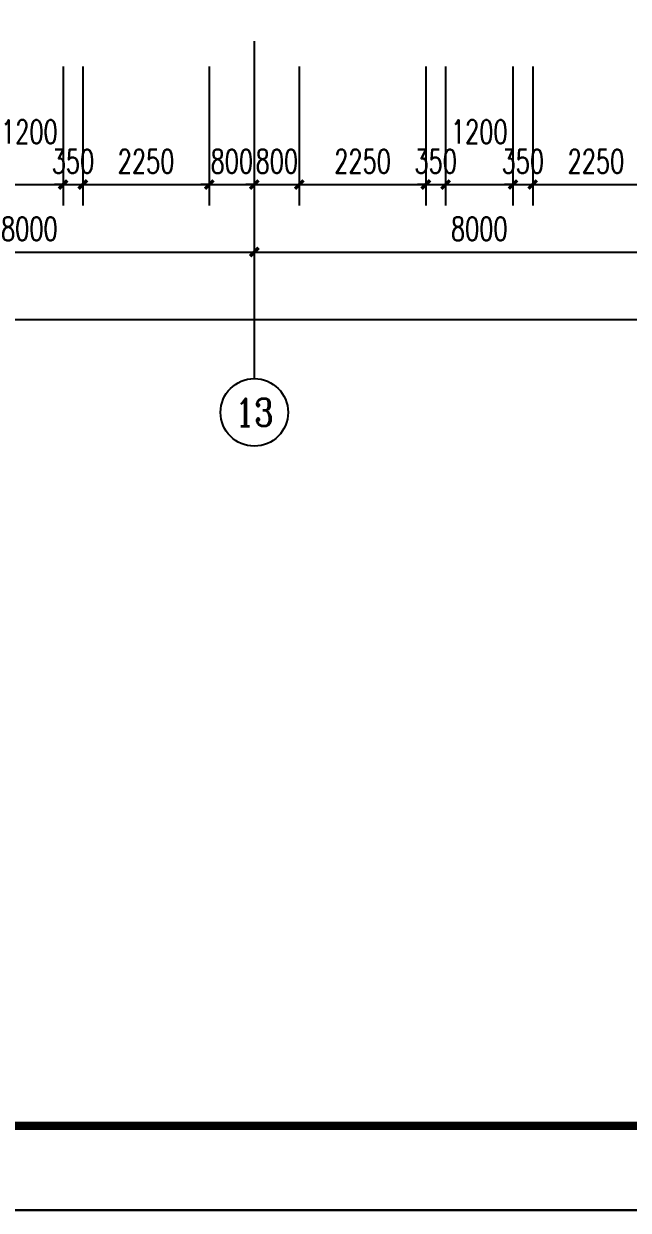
# Model space of a CAD drawing. Extents: x 0 to 2972856, y -1269770 to 0.
# Drawn here: x 2754556 to 2765306, y -1114739 to -1093647 of the extents above; entities that cross this region are included whole.
import ezdxf
from ezdxf.enums import TextEntityAlignment as Align

# ---------------------------------------------------------------- set-up
doc = ezdxf.new("R2010")
doc.units = 0
doc.header["$LTSCALE"] = 1000
doc.header["$PDSIZE"] = 50
doc.linetypes.add('接地线', pattern=[1.35002, 0.5, -1e-05, 1e-05, 0.5, -0.125, 0.1, -0.125])
for name, color, linetype in [('1-建筑底图', 8, 'Continuous'), ('AXIS_TEXT', 7, 'Continuous'), ('BTTK', 7, 'Continuous'), ('PUB_TITLE', 7, 'Continuous'), ('电-线路-接地网', 6, '接地线')]:
    doc.layers.add(name, color=color, linetype=linetype)
doc.layers.add('yichutu', color=7, linetype='Continuous', true_color=0xffffff, plot=False)
doc.styles.add('_TCH_AXIS', font='COMPLEX', dxfattribs={"bigfont": 'GBCBIG'})
doc.styles.add('A_DIM_T3', font='SIMPLEX', dxfattribs={"width": 0.7, "bigfont": 'HZ'})
doc.styles.add('COMPLEX', font='COMPLEX')
doc.styles.add('HZ(TK)', font='geniso.shx', dxfattribs={"width": 0.9, "bigfont": 'hztxt.shx'})
doc.dimstyles.new('_TCH_ARCH&&150', dxfattribs={"dimtxt": 420, "dimasz": 150, "dimexe": 375, "dimexo": 450, "dimgap": 202.5, "dimtad": 1, "dimdec": 0, "dimzin": 0, "dimdsep": 46, "dimtxsty": 'A_DIM_T3', "dimblk": 'ARCHTICK', "dimcen": 0.09, "dimclrt": 7, "dimazin": 2, "dimtfac": 1, "dimtdec": 0, "dimtix": 1, "dimtmove": 2, "dimatfit": 3, "dimfxl": 150, "dimtolj": 1, "dimtzin": 0, "dimarcsym": 0})

# ---------------------------------------------------------------- blocks, each defined once
blk = doc.blocks.new('vhtemplate_2020年新竖式图框_A0')
at = {"layer": 'PUB_TITLE', "color": 7}
blk.add_lwpolyline([(0, 0), (1189, 0), (1189, 841), (0, 841)], close=True, dxfattribs=at)
at = {"layer": 'PUB_TITLE', "const_width": 1}
blk.add_lwpolyline([(25, 10), (1179, 10), (1179, 831), (25, 831)], close=True, dxfattribs=at)
at = {"layer": 'BTTK', "color": 4, "style": 'HZ(TK)', "width": 0.9}
for tag, p in [('合作单位', (1144, 743.5)), ('建设单位', (1144, 209.5)), ('工程名称', (1144, 176.5)), ('子项名称', (1154, 160)), ('图纸名称', (1144, 141))]:
    blk.add_attdef(tag, text='', height=3.5, dxfattribs=at).set_placement(p, align=Align.MIDDLE_CENTER)
for tag, p in [('注册证书号', (1156.5, 309.01)), ('注册印章号', (1156.5, 301.01)), ('设计号', (1154, 193)), ('图别', (1137.75, 34)), ('图号', (1170.25, 34)), ('版本号', (1137.75, 26)), ('日期', (1170.25, 26))]:
    blk.add_attdef(tag, text='', height=3.5, dxfattribs=at).set_placement(p, align=Align.MIDDLE)
blk = doc.blocks.new('yct-1189-841-178350-126150-150-0.0')
at = {"layer": 'yichutu', "color": 7, "linetype": 'ByBlock', "true_color": 0xffffff}
blk.add_lwpolyline([(0, 0), (0, 126150), (178350, 126150), (178350, 0)], close=True, dxfattribs=at)
blk = doc.blocks.new('_ArchTick')
at = {"color": 0, "linetype": 'ByBlock', "const_width": 0.4}
blk.add_lwpolyline([(-0.5, -0.5), (0.5, 0.5)], dxfattribs=at)
blk = doc.blocks.new('*D240')
at = {"layer": '1-建筑底图', "color": 0, "lineweight": -2, "transparency": 16777216}
for p, q in [((-600, -4450), (-600, -9325)), ((106600, -4450), (106600, -9325)), ((-600, -8950), (106600, -8950))]:
    blk.add_line(p, q, dxfattribs=at)
at = {"layer": 'Defpoints', "color": 0, "transparency": 16777216}
for p in [(-600, -4000), (106600, -4000), (106600, -8950)]:
    blk.add_point(p, dxfattribs=at)
at = {"layer": '1-建筑底图', "color": 0, "lineweight": -2, "transparency": 16777216, "xscale": 150, "yscale": 150, "zscale": 150, "rotation": 180}
blk.add_blockref('_ArchTick', (-600, -8950), dxfattribs=at)
at = {"layer": '1-建筑底图', "color": 0, "lineweight": -2, "transparency": 16777216, "xscale": 150, "yscale": 150, "zscale": 150}
blk.add_blockref('_ArchTick', (106600, -8950), dxfattribs=at)
at = {"layer": '1-建筑底图', "color": 7, "transparency": 16777216, "insert": (53000, -8537.5), "char_height": 420, "attachment_point": 5, "style": 'A_DIM_T3'}
blk.add_mtext('\\A1;107200', dxfattribs=at)
blk = doc.blocks.new('*D253')
at = {"layer": '1-建筑底图', "color": 0, "lineweight": -2, "transparency": 16777216}
for p, q in [((75200, -4450), (75200, -8125)), ((83200, -4450), (83200, -8125)), ((75200, -7750), (83200, -7750))]:
    blk.add_line(p, q, dxfattribs=at)
at = {"layer": 'Defpoints', "color": 0, "transparency": 16777216}
for p in [(75200, -4000), (83200, -4000), (83200, -7750)]:
    blk.add_point(p, dxfattribs=at)
at = {"layer": '1-建筑底图', "color": 0, "lineweight": -2, "transparency": 16777216, "xscale": 150, "yscale": 150, "zscale": 150, "rotation": 180}
blk.add_blockref('_ArchTick', (75200, -7750), dxfattribs=at)
at = {"layer": '1-建筑底图', "color": 0, "lineweight": -2, "transparency": 16777216, "xscale": 150, "yscale": 150, "zscale": 150}
blk.add_blockref('_ArchTick', (83200, -7750), dxfattribs=at)
at = {"layer": '1-建筑底图', "color": 7, "transparency": 16777216, "insert": (79200, -7337.5), "char_height": 420, "attachment_point": 5, "style": 'A_DIM_T3'}
blk.add_mtext('\\A1;8000', dxfattribs=at)
blk = doc.blocks.new('*D254')
at = {"layer": '1-建筑底图', "color": 0, "lineweight": -2, "transparency": 16777216}
for p, q in [((83200, -4450), (83200, -8125)), ((91200, -4450), (91200, -8125)), ((83200, -7750), (91200, -7750))]:
    blk.add_line(p, q, dxfattribs=at)
at = {"layer": 'Defpoints', "color": 0, "transparency": 16777216}
for p in [(83200, -4000), (91200, -4000), (91200, -7750)]:
    blk.add_point(p, dxfattribs=at)
at = {"layer": '1-建筑底图', "color": 0, "lineweight": -2, "transparency": 16777216, "xscale": 150, "yscale": 150, "zscale": 150, "rotation": 180}
blk.add_blockref('_ArchTick', (83200, -7750), dxfattribs=at)
at = {"layer": '1-建筑底图', "color": 0, "lineweight": -2, "transparency": 16777216, "xscale": 150, "yscale": 150, "zscale": 150}
blk.add_blockref('_ArchTick', (91200, -7750), dxfattribs=at)
at = {"layer": '1-建筑底图', "color": 7, "transparency": 16777216, "insert": (87200, -7337.5), "char_height": 420, "attachment_point": 5, "style": 'A_DIM_T3'}
blk.add_mtext('\\A1;8000', dxfattribs=at)
blk = doc.blocks.new('*D370')
at = {"layer": '1-建筑底图', "color": 0, "lineweight": -2, "transparency": 16777216}
for p, q in [((88150, -4450), (88150, -6925)), ((90400, -4450), (90400, -6925)), ((88150, -6550), (90400, -6550))]:
    blk.add_line(p, q, dxfattribs=at)
at = {"layer": 'Defpoints', "color": 0, "transparency": 16777216}
for p in [(88150, -4000), (90400, -4000), (90400, -6550)]:
    blk.add_point(p, dxfattribs=at)
at = {"layer": '1-建筑底图', "color": 0, "lineweight": -2, "transparency": 16777216, "xscale": 150, "yscale": 150, "zscale": 150, "rotation": 180}
blk.add_blockref('_ArchTick', (88150, -6550), dxfattribs=at)
at = {"layer": '1-建筑底图', "color": 0, "lineweight": -2, "transparency": 16777216, "xscale": 150, "yscale": 150, "zscale": 150}
blk.add_blockref('_ArchTick', (90400, -6550), dxfattribs=at)
at = {"layer": '1-建筑底图', "color": 7, "transparency": 16777216, "insert": (89275, -6137.5), "char_height": 420, "attachment_point": 5, "style": 'A_DIM_T3'}
blk.add_mtext('\\A1;2250', dxfattribs=at)
blk = doc.blocks.new('*D371')
at = {"layer": '1-建筑底图', "color": 0, "lineweight": -2, "transparency": 16777216}
for p, q in [((87800, -4450), (87800, -6925)), ((88150, -4450), (88150, -6925)), ((87800, -6550), (87650, -6550)), ((87800, -6550), (88150, -6550)), ((88150, -6550), (88300, -6550))]:
    blk.add_line(p, q, dxfattribs=at)
at = {"layer": 'Defpoints', "color": 0, "transparency": 16777216}
for p in [(87800, -4000), (88150, -4000), (88150, -6550)]:
    blk.add_point(p, dxfattribs=at)
at = {"layer": '1-建筑底图', "color": 0, "lineweight": -2, "transparency": 16777216, "xscale": 150, "yscale": 150, "zscale": 150}
blk.add_blockref('_ArchTick', (87800, -6550), dxfattribs=at)
at = {"layer": '1-建筑底图', "color": 0, "lineweight": -2, "transparency": 16777216, "xscale": 150, "yscale": 150, "zscale": 150, "rotation": 180}
blk.add_blockref('_ArchTick', (88150, -6550), dxfattribs=at)
at = {"layer": '1-建筑底图', "color": 7, "transparency": 16777216, "insert": (87975, -6137.5), "char_height": 420, "attachment_point": 5, "style": 'A_DIM_T3'}
blk.add_mtext('\\A1;350', dxfattribs=at)
blk = doc.blocks.new('*D372')
at = {"layer": '1-建筑底图', "color": 0, "lineweight": -2, "transparency": 16777216}
for p, q in [((86600, -4450), (86600, -6925)), ((87800, -4450), (87800, -6925)), ((86600, -6550), (87800, -6550))]:
    blk.add_line(p, q, dxfattribs=at)
at = {"layer": 'Defpoints', "color": 0, "transparency": 16777216}
for p in [(86600, -4000), (87800, -4000), (87800, -6550)]:
    blk.add_point(p, dxfattribs=at)
at = {"layer": '1-建筑底图', "color": 0, "lineweight": -2, "transparency": 16777216, "xscale": 150, "yscale": 150, "zscale": 150, "rotation": 180}
blk.add_blockref('_ArchTick', (86600, -6550), dxfattribs=at)
at = {"layer": '1-建筑底图', "color": 0, "lineweight": -2, "transparency": 16777216, "xscale": 150, "yscale": 150, "zscale": 150}
blk.add_blockref('_ArchTick', (87800, -6550), dxfattribs=at)
at = {"layer": '1-建筑底图', "color": 7, "transparency": 16777216, "insert": (87200, -5612.5), "char_height": 420, "attachment_point": 5, "style": 'A_DIM_T3'}
blk.add_mtext('\\A1;1200', dxfattribs=at)
blk = doc.blocks.new('*D373')
at = {"layer": '1-建筑底图', "color": 0, "lineweight": -2, "transparency": 16777216}
for p, q in [((86250, -4450), (86250, -6925)), ((86600, -4450), (86600, -6925)), ((86250, -6550), (86100, -6550)), ((86250, -6550), (86600, -6550)), ((86600, -6550), (86750, -6550))]:
    blk.add_line(p, q, dxfattribs=at)
at = {"layer": 'Defpoints', "color": 0, "transparency": 16777216}
for p in [(86250, -4000), (86600, -4000), (86600, -6550)]:
    blk.add_point(p, dxfattribs=at)
at = {"layer": '1-建筑底图', "color": 0, "lineweight": -2, "transparency": 16777216, "xscale": 150, "yscale": 150, "zscale": 150}
blk.add_blockref('_ArchTick', (86250, -6550), dxfattribs=at)
at = {"layer": '1-建筑底图', "color": 0, "lineweight": -2, "transparency": 16777216, "xscale": 150, "yscale": 150, "zscale": 150, "rotation": 180}
blk.add_blockref('_ArchTick', (86600, -6550), dxfattribs=at)
at = {"layer": '1-建筑底图', "color": 7, "transparency": 16777216, "insert": (86425, -6137.5), "char_height": 420, "attachment_point": 5, "style": 'A_DIM_T3'}
blk.add_mtext('\\A1;350', dxfattribs=at)
blk = doc.blocks.new('*D374')
at = {"layer": '1-建筑底图', "color": 0, "lineweight": -2, "transparency": 16777216}
for p, q in [((84000, -4450), (84000, -6925)), ((86250, -4450), (86250, -6925)), ((84000, -6550), (86250, -6550))]:
    blk.add_line(p, q, dxfattribs=at)
at = {"layer": 'Defpoints', "color": 0, "transparency": 16777216}
for p in [(84000, -4000), (86250, -4000), (86250, -6550)]:
    blk.add_point(p, dxfattribs=at)
at = {"layer": '1-建筑底图', "color": 0, "lineweight": -2, "transparency": 16777216, "xscale": 150, "yscale": 150, "zscale": 150, "rotation": 180}
blk.add_blockref('_ArchTick', (84000, -6550), dxfattribs=at)
at = {"layer": '1-建筑底图', "color": 0, "lineweight": -2, "transparency": 16777216, "xscale": 150, "yscale": 150, "zscale": 150}
blk.add_blockref('_ArchTick', (86250, -6550), dxfattribs=at)
at = {"layer": '1-建筑底图', "color": 7, "transparency": 16777216, "insert": (85125, -6137.5), "char_height": 420, "attachment_point": 5, "style": 'A_DIM_T3'}
blk.add_mtext('\\A1;2250', dxfattribs=at)
blk = doc.blocks.new('*D375')
at = {"layer": '1-建筑底图', "color": 0, "lineweight": -2, "transparency": 16777216}
for p, q in [((83200, -4450), (83200, -6925)), ((84000, -4450), (84000, -6925)), ((83200, -6550), (83050, -6550)), ((83200, -6550), (84000, -6550)), ((84000, -6550), (84150, -6550))]:
    blk.add_line(p, q, dxfattribs=at)
at = {"layer": 'Defpoints', "color": 0, "transparency": 16777216}
for p in [(83200, -4000), (84000, -4000), (84000, -6550)]:
    blk.add_point(p, dxfattribs=at)
at = {"layer": '1-建筑底图', "color": 0, "lineweight": -2, "transparency": 16777216, "xscale": 150, "yscale": 150, "zscale": 150}
blk.add_blockref('_ArchTick', (83200, -6550), dxfattribs=at)
at = {"layer": '1-建筑底图', "color": 0, "lineweight": -2, "transparency": 16777216, "xscale": 150, "yscale": 150, "zscale": 150, "rotation": 180}
blk.add_blockref('_ArchTick', (84000, -6550), dxfattribs=at)
at = {"layer": '1-建筑底图', "color": 7, "transparency": 16777216, "insert": (83600, -6137.5), "char_height": 420, "attachment_point": 5, "style": 'A_DIM_T3'}
blk.add_mtext('\\A1;800', dxfattribs=at)
blk = doc.blocks.new('*D376')
at = {"layer": '1-建筑底图', "color": 0, "lineweight": -2, "transparency": 16777216}
for p, q in [((82400, -4450), (82400, -6925)), ((83200, -4450), (83200, -6925)), ((82400, -6550), (82250, -6550)), ((82400, -6550), (83200, -6550)), ((83200, -6550), (83350, -6550))]:
    blk.add_line(p, q, dxfattribs=at)
at = {"layer": 'Defpoints', "color": 0, "transparency": 16777216}
for p in [(82400, -4000), (83200, -4000), (83200, -6550)]:
    blk.add_point(p, dxfattribs=at)
at = {"layer": '1-建筑底图', "color": 0, "lineweight": -2, "transparency": 16777216, "xscale": 150, "yscale": 150, "zscale": 150}
blk.add_blockref('_ArchTick', (82400, -6550), dxfattribs=at)
at = {"layer": '1-建筑底图', "color": 0, "lineweight": -2, "transparency": 16777216, "xscale": 150, "yscale": 150, "zscale": 150, "rotation": 180}
blk.add_blockref('_ArchTick', (83200, -6550), dxfattribs=at)
at = {"layer": '1-建筑底图', "color": 7, "transparency": 16777216, "insert": (82800, -6137.5), "char_height": 420, "attachment_point": 5, "style": 'A_DIM_T3'}
blk.add_mtext('\\A1;800', dxfattribs=at)
blk = doc.blocks.new('*D377')
at = {"layer": '1-建筑底图', "color": 0, "lineweight": -2, "transparency": 16777216}
for p, q in [((80150, -4450), (80150, -6925)), ((82400, -4450), (82400, -6925)), ((80150, -6550), (82400, -6550))]:
    blk.add_line(p, q, dxfattribs=at)
at = {"layer": 'Defpoints', "color": 0, "transparency": 16777216}
for p in [(80150, -4000), (82400, -4000), (82400, -6550)]:
    blk.add_point(p, dxfattribs=at)
at = {"layer": '1-建筑底图', "color": 0, "lineweight": -2, "transparency": 16777216, "xscale": 150, "yscale": 150, "zscale": 150, "rotation": 180}
blk.add_blockref('_ArchTick', (80150, -6550), dxfattribs=at)
at = {"layer": '1-建筑底图', "color": 0, "lineweight": -2, "transparency": 16777216, "xscale": 150, "yscale": 150, "zscale": 150}
blk.add_blockref('_ArchTick', (82400, -6550), dxfattribs=at)
at = {"layer": '1-建筑底图', "color": 7, "transparency": 16777216, "insert": (81275, -6137.5), "char_height": 420, "attachment_point": 5, "style": 'A_DIM_T3'}
blk.add_mtext('\\A1;2250', dxfattribs=at)
blk = doc.blocks.new('*D378')
at = {"layer": '1-建筑底图', "color": 0, "lineweight": -2, "transparency": 16777216}
for p, q in [((79800, -4450), (79800, -6925)), ((80150, -4450), (80150, -6925)), ((79800, -6550), (79650, -6550)), ((79800, -6550), (80150, -6550)), ((80150, -6550), (80300, -6550))]:
    blk.add_line(p, q, dxfattribs=at)
at = {"layer": 'Defpoints', "color": 0, "transparency": 16777216}
for p in [(79800, -4000), (80150, -4000), (80150, -6550)]:
    blk.add_point(p, dxfattribs=at)
at = {"layer": '1-建筑底图', "color": 0, "lineweight": -2, "transparency": 16777216, "xscale": 150, "yscale": 150, "zscale": 150}
blk.add_blockref('_ArchTick', (79800, -6550), dxfattribs=at)
at = {"layer": '1-建筑底图', "color": 0, "lineweight": -2, "transparency": 16777216, "xscale": 150, "yscale": 150, "zscale": 150, "rotation": 180}
blk.add_blockref('_ArchTick', (80150, -6550), dxfattribs=at)
at = {"layer": '1-建筑底图', "color": 7, "transparency": 16777216, "insert": (79975, -6137.5), "char_height": 420, "attachment_point": 5, "style": 'A_DIM_T3'}
blk.add_mtext('\\A1;350', dxfattribs=at)
blk = doc.blocks.new('*D379')
at = {"layer": '1-建筑底图', "color": 0, "lineweight": -2, "transparency": 16777216}
for p, q in [((78600, -4450), (78600, -6925)), ((79800, -4450), (79800, -6925)), ((78600, -6550), (79800, -6550))]:
    blk.add_line(p, q, dxfattribs=at)
at = {"layer": 'Defpoints', "color": 0, "transparency": 16777216}
for p in [(78600, -4000), (79800, -4000), (79800, -6550)]:
    blk.add_point(p, dxfattribs=at)
at = {"layer": '1-建筑底图', "color": 0, "lineweight": -2, "transparency": 16777216, "xscale": 150, "yscale": 150, "zscale": 150, "rotation": 180}
blk.add_blockref('_ArchTick', (78600, -6550), dxfattribs=at)
at = {"layer": '1-建筑底图', "color": 0, "lineweight": -2, "transparency": 16777216, "xscale": 150, "yscale": 150, "zscale": 150}
blk.add_blockref('_ArchTick', (79800, -6550), dxfattribs=at)
at = {"layer": '1-建筑底图', "color": 7, "transparency": 16777216, "insert": (79200, -5612.5), "char_height": 420, "attachment_point": 5, "style": 'A_DIM_T3'}
blk.add_mtext('\\A1;1200', dxfattribs=at)
blk = doc.blocks.new('*D855')
at = {"layer": '1-建筑底图', "color": 0, "lineweight": -2, "transparency": 16777216}
for p, q in [((-600, -4450), (-600, -9325)), ((106600, -4450), (106600, -9325)), ((-600, -8950), (106600, -8950))]:
    blk.add_line(p, q, dxfattribs=at)
at = {"layer": 'Defpoints', "color": 0, "transparency": 16777216}
for p in [(-600, -4000), (106600, -4000), (106600, -8950)]:
    blk.add_point(p, dxfattribs=at)
at = {"layer": '1-建筑底图', "color": 0, "lineweight": -2, "transparency": 16777216, "xscale": 150, "yscale": 150, "zscale": 150, "rotation": 180}
blk.add_blockref('_ArchTick', (-600, -8950), dxfattribs=at)
at = {"layer": '1-建筑底图', "color": 0, "lineweight": -2, "transparency": 16777216, "xscale": 150, "yscale": 150, "zscale": 150}
blk.add_blockref('_ArchTick', (106600, -8950), dxfattribs=at)
at = {"layer": '1-建筑底图', "color": 7, "transparency": 16777216, "insert": (53000, -8537.5), "char_height": 420, "attachment_point": 5, "style": 'A_DIM_T3'}
blk.add_mtext('\\A1;107200', dxfattribs=at)
blk = doc.blocks.new('*D868')
at = {"layer": '1-建筑底图', "color": 0, "lineweight": -2, "transparency": 16777216}
for p, q in [((75200, -4450), (75200, -8125)), ((83200, -4450), (83200, -8125)), ((75200, -7750), (83200, -7750))]:
    blk.add_line(p, q, dxfattribs=at)
at = {"layer": 'Defpoints', "color": 0, "transparency": 16777216}
for p in [(75200, -4000), (83200, -4000), (83200, -7750)]:
    blk.add_point(p, dxfattribs=at)
at = {"layer": '1-建筑底图', "color": 0, "lineweight": -2, "transparency": 16777216, "xscale": 150, "yscale": 150, "zscale": 150, "rotation": 180}
blk.add_blockref('_ArchTick', (75200, -7750), dxfattribs=at)
at = {"layer": '1-建筑底图', "color": 0, "lineweight": -2, "transparency": 16777216, "xscale": 150, "yscale": 150, "zscale": 150}
blk.add_blockref('_ArchTick', (83200, -7750), dxfattribs=at)
at = {"layer": '1-建筑底图', "color": 7, "transparency": 16777216, "insert": (79200, -7337.5), "char_height": 420, "attachment_point": 5, "style": 'A_DIM_T3'}
blk.add_mtext('\\A1;8000', dxfattribs=at)
blk = doc.blocks.new('*D869')
at = {"layer": '1-建筑底图', "color": 0, "lineweight": -2, "transparency": 16777216}
for p, q in [((83200, -4450), (83200, -8125)), ((91200, -4450), (91200, -8125)), ((83200, -7750), (91200, -7750))]:
    blk.add_line(p, q, dxfattribs=at)
at = {"layer": 'Defpoints', "color": 0, "transparency": 16777216}
for p in [(83200, -4000), (91200, -4000), (91200, -7750)]:
    blk.add_point(p, dxfattribs=at)
at = {"layer": '1-建筑底图', "color": 0, "lineweight": -2, "transparency": 16777216, "xscale": 150, "yscale": 150, "zscale": 150, "rotation": 180}
blk.add_blockref('_ArchTick', (83200, -7750), dxfattribs=at)
at = {"layer": '1-建筑底图', "color": 0, "lineweight": -2, "transparency": 16777216, "xscale": 150, "yscale": 150, "zscale": 150}
blk.add_blockref('_ArchTick', (91200, -7750), dxfattribs=at)
at = {"layer": '1-建筑底图', "color": 7, "transparency": 16777216, "insert": (87200, -7337.5), "char_height": 420, "attachment_point": 5, "style": 'A_DIM_T3'}
blk.add_mtext('\\A1;8000', dxfattribs=at)
blk = doc.blocks.new('*D985')
at = {"layer": '1-建筑底图', "color": 0, "lineweight": -2, "transparency": 16777216}
for p, q in [((88150, -4450), (88150, -6925)), ((90400, -4450), (90400, -6925)), ((88150, -6550), (90400, -6550))]:
    blk.add_line(p, q, dxfattribs=at)
at = {"layer": 'Defpoints', "color": 0, "transparency": 16777216}
for p in [(88150, -4000), (90400, -4000), (90400, -6550)]:
    blk.add_point(p, dxfattribs=at)
at = {"layer": '1-建筑底图', "color": 0, "lineweight": -2, "transparency": 16777216, "xscale": 150, "yscale": 150, "zscale": 150, "rotation": 180}
blk.add_blockref('_ArchTick', (88150, -6550), dxfattribs=at)
at = {"layer": '1-建筑底图', "color": 0, "lineweight": -2, "transparency": 16777216, "xscale": 150, "yscale": 150, "zscale": 150}
blk.add_blockref('_ArchTick', (90400, -6550), dxfattribs=at)
at = {"layer": '1-建筑底图', "color": 7, "transparency": 16777216, "insert": (89275, -6137.5), "char_height": 420, "attachment_point": 5, "style": 'A_DIM_T3'}
blk.add_mtext('\\A1;2250', dxfattribs=at)
blk = doc.blocks.new('*D986')
at = {"layer": '1-建筑底图', "color": 0, "lineweight": -2, "transparency": 16777216}
for p, q in [((87800, -4450), (87800, -6925)), ((88150, -4450), (88150, -6925)), ((87800, -6550), (87650, -6550)), ((87800, -6550), (88150, -6550)), ((88150, -6550), (88300, -6550))]:
    blk.add_line(p, q, dxfattribs=at)
at = {"layer": 'Defpoints', "color": 0, "transparency": 16777216}
for p in [(87800, -4000), (88150, -4000), (88150, -6550)]:
    blk.add_point(p, dxfattribs=at)
at = {"layer": '1-建筑底图', "color": 0, "lineweight": -2, "transparency": 16777216, "xscale": 150, "yscale": 150, "zscale": 150}
blk.add_blockref('_ArchTick', (87800, -6550), dxfattribs=at)
at = {"layer": '1-建筑底图', "color": 0, "lineweight": -2, "transparency": 16777216, "xscale": 150, "yscale": 150, "zscale": 150, "rotation": 180}
blk.add_blockref('_ArchTick', (88150, -6550), dxfattribs=at)
at = {"layer": '1-建筑底图', "color": 7, "transparency": 16777216, "insert": (87975, -6137.5), "char_height": 420, "attachment_point": 5, "style": 'A_DIM_T3'}
blk.add_mtext('\\A1;350', dxfattribs=at)
blk = doc.blocks.new('*D987')
at = {"layer": '1-建筑底图', "color": 0, "lineweight": -2, "transparency": 16777216}
for p, q in [((86600, -4450), (86600, -6925)), ((87800, -4450), (87800, -6925)), ((86600, -6550), (87800, -6550))]:
    blk.add_line(p, q, dxfattribs=at)
at = {"layer": 'Defpoints', "color": 0, "transparency": 16777216}
for p in [(86600, -4000), (87800, -4000), (87800, -6550)]:
    blk.add_point(p, dxfattribs=at)
at = {"layer": '1-建筑底图', "color": 0, "lineweight": -2, "transparency": 16777216, "xscale": 150, "yscale": 150, "zscale": 150, "rotation": 180}
blk.add_blockref('_ArchTick', (86600, -6550), dxfattribs=at)
at = {"layer": '1-建筑底图', "color": 0, "lineweight": -2, "transparency": 16777216, "xscale": 150, "yscale": 150, "zscale": 150}
blk.add_blockref('_ArchTick', (87800, -6550), dxfattribs=at)
at = {"layer": '1-建筑底图', "color": 7, "transparency": 16777216, "insert": (87200, -5612.5), "char_height": 420, "attachment_point": 5, "style": 'A_DIM_T3'}
blk.add_mtext('\\A1;1200', dxfattribs=at)
blk = doc.blocks.new('*D988')
at = {"layer": '1-建筑底图', "color": 0, "lineweight": -2, "transparency": 16777216}
for p, q in [((86250, -4450), (86250, -6925)), ((86600, -4450), (86600, -6925)), ((86250, -6550), (86100, -6550)), ((86250, -6550), (86600, -6550)), ((86600, -6550), (86750, -6550))]:
    blk.add_line(p, q, dxfattribs=at)
at = {"layer": 'Defpoints', "color": 0, "transparency": 16777216}
for p in [(86250, -4000), (86600, -4000), (86600, -6550)]:
    blk.add_point(p, dxfattribs=at)
at = {"layer": '1-建筑底图', "color": 0, "lineweight": -2, "transparency": 16777216, "xscale": 150, "yscale": 150, "zscale": 150}
blk.add_blockref('_ArchTick', (86250, -6550), dxfattribs=at)
at = {"layer": '1-建筑底图', "color": 0, "lineweight": -2, "transparency": 16777216, "xscale": 150, "yscale": 150, "zscale": 150, "rotation": 180}
blk.add_blockref('_ArchTick', (86600, -6550), dxfattribs=at)
at = {"layer": '1-建筑底图', "color": 7, "transparency": 16777216, "insert": (86425, -6137.5), "char_height": 420, "attachment_point": 5, "style": 'A_DIM_T3'}
blk.add_mtext('\\A1;350', dxfattribs=at)
blk = doc.blocks.new('*D989')
at = {"layer": '1-建筑底图', "color": 0, "lineweight": -2, "transparency": 16777216}
for p, q in [((84000, -4450), (84000, -6925)), ((86250, -4450), (86250, -6925)), ((84000, -6550), (86250, -6550))]:
    blk.add_line(p, q, dxfattribs=at)
at = {"layer": 'Defpoints', "color": 0, "transparency": 16777216}
for p in [(84000, -4000), (86250, -4000), (86250, -6550)]:
    blk.add_point(p, dxfattribs=at)
at = {"layer": '1-建筑底图', "color": 0, "lineweight": -2, "transparency": 16777216, "xscale": 150, "yscale": 150, "zscale": 150, "rotation": 180}
blk.add_blockref('_ArchTick', (84000, -6550), dxfattribs=at)
at = {"layer": '1-建筑底图', "color": 0, "lineweight": -2, "transparency": 16777216, "xscale": 150, "yscale": 150, "zscale": 150}
blk.add_blockref('_ArchTick', (86250, -6550), dxfattribs=at)
at = {"layer": '1-建筑底图', "color": 7, "transparency": 16777216, "insert": (85125, -6137.5), "char_height": 420, "attachment_point": 5, "style": 'A_DIM_T3'}
blk.add_mtext('\\A1;2250', dxfattribs=at)
blk = doc.blocks.new('*D990')
at = {"layer": '1-建筑底图', "color": 0, "lineweight": -2, "transparency": 16777216}
for p, q in [((83200, -4450), (83200, -6925)), ((84000, -4450), (84000, -6925)), ((83200, -6550), (83050, -6550)), ((83200, -6550), (84000, -6550)), ((84000, -6550), (84150, -6550))]:
    blk.add_line(p, q, dxfattribs=at)
at = {"layer": 'Defpoints', "color": 0, "transparency": 16777216}
for p in [(83200, -4000), (84000, -4000), (84000, -6550)]:
    blk.add_point(p, dxfattribs=at)
at = {"layer": '1-建筑底图', "color": 0, "lineweight": -2, "transparency": 16777216, "xscale": 150, "yscale": 150, "zscale": 150}
blk.add_blockref('_ArchTick', (83200, -6550), dxfattribs=at)
at = {"layer": '1-建筑底图', "color": 0, "lineweight": -2, "transparency": 16777216, "xscale": 150, "yscale": 150, "zscale": 150, "rotation": 180}
blk.add_blockref('_ArchTick', (84000, -6550), dxfattribs=at)
at = {"layer": '1-建筑底图', "color": 7, "transparency": 16777216, "insert": (83600, -6137.5), "char_height": 420, "attachment_point": 5, "style": 'A_DIM_T3'}
blk.add_mtext('\\A1;800', dxfattribs=at)
blk = doc.blocks.new('*D991')
at = {"layer": '1-建筑底图', "color": 0, "lineweight": -2, "transparency": 16777216}
for p, q in [((82400, -4450), (82400, -6925)), ((83200, -4450), (83200, -6925)), ((82400, -6550), (82250, -6550)), ((82400, -6550), (83200, -6550)), ((83200, -6550), (83350, -6550))]:
    blk.add_line(p, q, dxfattribs=at)
at = {"layer": 'Defpoints', "color": 0, "transparency": 16777216}
for p in [(82400, -4000), (83200, -4000), (83200, -6550)]:
    blk.add_point(p, dxfattribs=at)
at = {"layer": '1-建筑底图', "color": 0, "lineweight": -2, "transparency": 16777216, "xscale": 150, "yscale": 150, "zscale": 150}
blk.add_blockref('_ArchTick', (82400, -6550), dxfattribs=at)
at = {"layer": '1-建筑底图', "color": 0, "lineweight": -2, "transparency": 16777216, "xscale": 150, "yscale": 150, "zscale": 150, "rotation": 180}
blk.add_blockref('_ArchTick', (83200, -6550), dxfattribs=at)
at = {"layer": '1-建筑底图', "color": 7, "transparency": 16777216, "insert": (82800, -6137.5), "char_height": 420, "attachment_point": 5, "style": 'A_DIM_T3'}
blk.add_mtext('\\A1;800', dxfattribs=at)
blk = doc.blocks.new('*D992')
at = {"layer": '1-建筑底图', "color": 0, "lineweight": -2, "transparency": 16777216}
for p, q in [((80150, -4450), (80150, -6925)), ((82400, -4450), (82400, -6925)), ((80150, -6550), (82400, -6550))]:
    blk.add_line(p, q, dxfattribs=at)
at = {"layer": 'Defpoints', "color": 0, "transparency": 16777216}
for p in [(80150, -4000), (82400, -4000), (82400, -6550)]:
    blk.add_point(p, dxfattribs=at)
at = {"layer": '1-建筑底图', "color": 0, "lineweight": -2, "transparency": 16777216, "xscale": 150, "yscale": 150, "zscale": 150, "rotation": 180}
blk.add_blockref('_ArchTick', (80150, -6550), dxfattribs=at)
at = {"layer": '1-建筑底图', "color": 0, "lineweight": -2, "transparency": 16777216, "xscale": 150, "yscale": 150, "zscale": 150}
blk.add_blockref('_ArchTick', (82400, -6550), dxfattribs=at)
at = {"layer": '1-建筑底图', "color": 7, "transparency": 16777216, "insert": (81275, -6137.5), "char_height": 420, "attachment_point": 5, "style": 'A_DIM_T3'}
blk.add_mtext('\\A1;2250', dxfattribs=at)
blk = doc.blocks.new('*D993')
at = {"layer": '1-建筑底图', "color": 0, "lineweight": -2, "transparency": 16777216}
for p, q in [((79800, -4450), (79800, -6925)), ((80150, -4450), (80150, -6925)), ((79800, -6550), (79650, -6550)), ((79800, -6550), (80150, -6550)), ((80150, -6550), (80300, -6550))]:
    blk.add_line(p, q, dxfattribs=at)
at = {"layer": 'Defpoints', "color": 0, "transparency": 16777216}
for p in [(79800, -4000), (80150, -4000), (80150, -6550)]:
    blk.add_point(p, dxfattribs=at)
at = {"layer": '1-建筑底图', "color": 0, "lineweight": -2, "transparency": 16777216, "xscale": 150, "yscale": 150, "zscale": 150}
blk.add_blockref('_ArchTick', (79800, -6550), dxfattribs=at)
at = {"layer": '1-建筑底图', "color": 0, "lineweight": -2, "transparency": 16777216, "xscale": 150, "yscale": 150, "zscale": 150, "rotation": 180}
blk.add_blockref('_ArchTick', (80150, -6550), dxfattribs=at)
at = {"layer": '1-建筑底图', "color": 7, "transparency": 16777216, "insert": (79975, -6137.5), "char_height": 420, "attachment_point": 5, "style": 'A_DIM_T3'}
blk.add_mtext('\\A1;350', dxfattribs=at)
blk = doc.blocks.new('*D994')
at = {"layer": '1-建筑底图', "color": 0, "lineweight": -2, "transparency": 16777216}
for p, q in [((78600, -4450), (78600, -6925)), ((79800, -4450), (79800, -6925)), ((78600, -6550), (79800, -6550))]:
    blk.add_line(p, q, dxfattribs=at)
at = {"layer": 'Defpoints', "color": 0, "transparency": 16777216}
for p in [(78600, -4000), (79800, -4000), (79800, -6550)]:
    blk.add_point(p, dxfattribs=at)
at = {"layer": '1-建筑底图', "color": 0, "lineweight": -2, "transparency": 16777216, "xscale": 150, "yscale": 150, "zscale": 150, "rotation": 180}
blk.add_blockref('_ArchTick', (78600, -6550), dxfattribs=at)
at = {"layer": '1-建筑底图', "color": 0, "lineweight": -2, "transparency": 16777216, "xscale": 150, "yscale": 150, "zscale": 150}
blk.add_blockref('_ArchTick', (79800, -6550), dxfattribs=at)
at = {"layer": '1-建筑底图', "color": 7, "transparency": 16777216, "insert": (79200, -5612.5), "char_height": 420, "attachment_point": 5, "style": 'A_DIM_T3'}
blk.add_mtext('\\A1;1200', dxfattribs=at)
blk = doc.blocks.new('_AXISO')
blk.add_circle((0, 0), 0.5)
at = {"layer": 'AXIS_TEXT', "style": 'COMPLEX', "width": 1.041667}
blk.add_attdef('A', text='', height=0.56, dxfattribs=at).set_placement((-0.25, -0.28), (0.25, -0.28), align=Align.FIT)
blk = doc.blocks.new('*D458')
at = {"layer": '1-建筑底图', "color": 0, "lineweight": -2, "transparency": 16777216}
for p, q in [((-600, -4450), (-600, -9325)), ((106600, -4450), (106600, -9325)), ((-600, -8950), (106600, -8950))]:
    blk.add_line(p, q, dxfattribs=at)
at = {"layer": 'Defpoints', "color": 0, "transparency": 16777216}
for p in [(-600, -4000), (106600, -4000), (106600, -8950)]:
    blk.add_point(p, dxfattribs=at)
at = {"layer": '1-建筑底图', "color": 0, "lineweight": -2, "transparency": 16777216, "xscale": 150, "yscale": 150, "zscale": 150, "rotation": 180}
blk.add_blockref('_ArchTick', (-600, -8950), dxfattribs=at)
at = {"layer": '1-建筑底图', "color": 0, "lineweight": -2, "transparency": 16777216, "xscale": 150, "yscale": 150, "zscale": 150}
blk.add_blockref('_ArchTick', (106600, -8950), dxfattribs=at)
at = {"layer": '1-建筑底图', "color": 7, "transparency": 16777216, "insert": (53000, -8537.5), "char_height": 420, "attachment_point": 5, "style": 'A_DIM_T3'}
blk.add_mtext('\\A1;107200', dxfattribs=at)
blk = doc.blocks.new('*D471')
at = {"layer": '1-建筑底图', "color": 0, "lineweight": -2, "transparency": 16777216}
for p, q in [((75200, -4450), (75200, -8125)), ((83200, -4450), (83200, -8125)), ((75200, -7750), (83200, -7750))]:
    blk.add_line(p, q, dxfattribs=at)
at = {"layer": 'Defpoints', "color": 0, "transparency": 16777216}
for p in [(75200, -4000), (83200, -4000), (83200, -7750)]:
    blk.add_point(p, dxfattribs=at)
at = {"layer": '1-建筑底图', "color": 0, "lineweight": -2, "transparency": 16777216, "xscale": 150, "yscale": 150, "zscale": 150, "rotation": 180}
blk.add_blockref('_ArchTick', (75200, -7750), dxfattribs=at)
at = {"layer": '1-建筑底图', "color": 0, "lineweight": -2, "transparency": 16777216, "xscale": 150, "yscale": 150, "zscale": 150}
blk.add_blockref('_ArchTick', (83200, -7750), dxfattribs=at)
at = {"layer": '1-建筑底图', "color": 7, "transparency": 16777216, "insert": (79200, -7337.5), "char_height": 420, "attachment_point": 5, "style": 'A_DIM_T3'}
blk.add_mtext('\\A1;8000', dxfattribs=at)
blk = doc.blocks.new('*D472')
at = {"layer": '1-建筑底图', "color": 0, "lineweight": -2, "transparency": 16777216}
for p, q in [((83200, -4450), (83200, -8125)), ((91200, -4450), (91200, -8125)), ((83200, -7750), (91200, -7750))]:
    blk.add_line(p, q, dxfattribs=at)
at = {"layer": 'Defpoints', "color": 0, "transparency": 16777216}
for p in [(83200, -4000), (91200, -4000), (91200, -7750)]:
    blk.add_point(p, dxfattribs=at)
at = {"layer": '1-建筑底图', "color": 0, "lineweight": -2, "transparency": 16777216, "xscale": 150, "yscale": 150, "zscale": 150, "rotation": 180}
blk.add_blockref('_ArchTick', (83200, -7750), dxfattribs=at)
at = {"layer": '1-建筑底图', "color": 0, "lineweight": -2, "transparency": 16777216, "xscale": 150, "yscale": 150, "zscale": 150}
blk.add_blockref('_ArchTick', (91200, -7750), dxfattribs=at)
at = {"layer": '1-建筑底图', "color": 7, "transparency": 16777216, "insert": (87200, -7337.5), "char_height": 420, "attachment_point": 5, "style": 'A_DIM_T3'}
blk.add_mtext('\\A1;8000', dxfattribs=at)
blk = doc.blocks.new('*D588')
at = {"layer": '1-建筑底图', "color": 0, "lineweight": -2, "transparency": 16777216}
for p, q in [((88150, -4450), (88150, -6925)), ((90400, -4450), (90400, -6925)), ((88150, -6550), (90400, -6550))]:
    blk.add_line(p, q, dxfattribs=at)
at = {"layer": 'Defpoints', "color": 0, "transparency": 16777216}
for p in [(88150, -4000), (90400, -4000), (90400, -6550)]:
    blk.add_point(p, dxfattribs=at)
at = {"layer": '1-建筑底图', "color": 0, "lineweight": -2, "transparency": 16777216, "xscale": 150, "yscale": 150, "zscale": 150, "rotation": 180}
blk.add_blockref('_ArchTick', (88150, -6550), dxfattribs=at)
at = {"layer": '1-建筑底图', "color": 0, "lineweight": -2, "transparency": 16777216, "xscale": 150, "yscale": 150, "zscale": 150}
blk.add_blockref('_ArchTick', (90400, -6550), dxfattribs=at)
at = {"layer": '1-建筑底图', "color": 7, "transparency": 16777216, "insert": (89275, -6137.5), "char_height": 420, "attachment_point": 5, "style": 'A_DIM_T3'}
blk.add_mtext('\\A1;2250', dxfattribs=at)
blk = doc.blocks.new('*D589')
at = {"layer": '1-建筑底图', "color": 0, "lineweight": -2, "transparency": 16777216}
for p, q in [((87800, -4450), (87800, -6925)), ((88150, -4450), (88150, -6925)), ((87800, -6550), (87650, -6550)), ((87800, -6550), (88150, -6550)), ((88150, -6550), (88300, -6550))]:
    blk.add_line(p, q, dxfattribs=at)
at = {"layer": 'Defpoints', "color": 0, "transparency": 16777216}
for p in [(87800, -4000), (88150, -4000), (88150, -6550)]:
    blk.add_point(p, dxfattribs=at)
at = {"layer": '1-建筑底图', "color": 0, "lineweight": -2, "transparency": 16777216, "xscale": 150, "yscale": 150, "zscale": 150}
blk.add_blockref('_ArchTick', (87800, -6550), dxfattribs=at)
at = {"layer": '1-建筑底图', "color": 0, "lineweight": -2, "transparency": 16777216, "xscale": 150, "yscale": 150, "zscale": 150, "rotation": 180}
blk.add_blockref('_ArchTick', (88150, -6550), dxfattribs=at)
at = {"layer": '1-建筑底图', "color": 7, "transparency": 16777216, "insert": (87975, -6137.5), "char_height": 420, "attachment_point": 5, "style": 'A_DIM_T3'}
blk.add_mtext('\\A1;350', dxfattribs=at)
blk = doc.blocks.new('*D590')
at = {"layer": '1-建筑底图', "color": 0, "lineweight": -2, "transparency": 16777216}
for p, q in [((86600, -4450), (86600, -6925)), ((87800, -4450), (87800, -6925)), ((86600, -6550), (87800, -6550))]:
    blk.add_line(p, q, dxfattribs=at)
at = {"layer": 'Defpoints', "color": 0, "transparency": 16777216}
for p in [(86600, -4000), (87800, -4000), (87800, -6550)]:
    blk.add_point(p, dxfattribs=at)
at = {"layer": '1-建筑底图', "color": 0, "lineweight": -2, "transparency": 16777216, "xscale": 150, "yscale": 150, "zscale": 150, "rotation": 180}
blk.add_blockref('_ArchTick', (86600, -6550), dxfattribs=at)
at = {"layer": '1-建筑底图', "color": 0, "lineweight": -2, "transparency": 16777216, "xscale": 150, "yscale": 150, "zscale": 150}
blk.add_blockref('_ArchTick', (87800, -6550), dxfattribs=at)
at = {"layer": '1-建筑底图', "color": 7, "transparency": 16777216, "insert": (87200, -5612.5), "char_height": 420, "attachment_point": 5, "style": 'A_DIM_T3'}
blk.add_mtext('\\A1;1200', dxfattribs=at)
blk = doc.blocks.new('*D591')
at = {"layer": '1-建筑底图', "color": 0, "lineweight": -2, "transparency": 16777216}
for p, q in [((86250, -4450), (86250, -6925)), ((86600, -4450), (86600, -6925)), ((86250, -6550), (86100, -6550)), ((86250, -6550), (86600, -6550)), ((86600, -6550), (86750, -6550))]:
    blk.add_line(p, q, dxfattribs=at)
at = {"layer": 'Defpoints', "color": 0, "transparency": 16777216}
for p in [(86250, -4000), (86600, -4000), (86600, -6550)]:
    blk.add_point(p, dxfattribs=at)
at = {"layer": '1-建筑底图', "color": 0, "lineweight": -2, "transparency": 16777216, "xscale": 150, "yscale": 150, "zscale": 150}
blk.add_blockref('_ArchTick', (86250, -6550), dxfattribs=at)
at = {"layer": '1-建筑底图', "color": 0, "lineweight": -2, "transparency": 16777216, "xscale": 150, "yscale": 150, "zscale": 150, "rotation": 180}
blk.add_blockref('_ArchTick', (86600, -6550), dxfattribs=at)
at = {"layer": '1-建筑底图', "color": 7, "transparency": 16777216, "insert": (86425, -6137.5), "char_height": 420, "attachment_point": 5, "style": 'A_DIM_T3'}
blk.add_mtext('\\A1;350', dxfattribs=at)
blk = doc.blocks.new('*D592')
at = {"layer": '1-建筑底图', "color": 0, "lineweight": -2, "transparency": 16777216}
for p, q in [((84000, -4450), (84000, -6925)), ((86250, -4450), (86250, -6925)), ((84000, -6550), (86250, -6550))]:
    blk.add_line(p, q, dxfattribs=at)
at = {"layer": 'Defpoints', "color": 0, "transparency": 16777216}
for p in [(84000, -4000), (86250, -4000), (86250, -6550)]:
    blk.add_point(p, dxfattribs=at)
at = {"layer": '1-建筑底图', "color": 0, "lineweight": -2, "transparency": 16777216, "xscale": 150, "yscale": 150, "zscale": 150, "rotation": 180}
blk.add_blockref('_ArchTick', (84000, -6550), dxfattribs=at)
at = {"layer": '1-建筑底图', "color": 0, "lineweight": -2, "transparency": 16777216, "xscale": 150, "yscale": 150, "zscale": 150}
blk.add_blockref('_ArchTick', (86250, -6550), dxfattribs=at)
at = {"layer": '1-建筑底图', "color": 7, "transparency": 16777216, "insert": (85125, -6137.5), "char_height": 420, "attachment_point": 5, "style": 'A_DIM_T3'}
blk.add_mtext('\\A1;2250', dxfattribs=at)
blk = doc.blocks.new('*D593')
at = {"layer": '1-建筑底图', "color": 0, "lineweight": -2, "transparency": 16777216}
for p, q in [((83200, -4450), (83200, -6925)), ((84000, -4450), (84000, -6925)), ((83200, -6550), (83050, -6550)), ((83200, -6550), (84000, -6550)), ((84000, -6550), (84150, -6550))]:
    blk.add_line(p, q, dxfattribs=at)
at = {"layer": 'Defpoints', "color": 0, "transparency": 16777216}
for p in [(83200, -4000), (84000, -4000), (84000, -6550)]:
    blk.add_point(p, dxfattribs=at)
at = {"layer": '1-建筑底图', "color": 0, "lineweight": -2, "transparency": 16777216, "xscale": 150, "yscale": 150, "zscale": 150}
blk.add_blockref('_ArchTick', (83200, -6550), dxfattribs=at)
at = {"layer": '1-建筑底图', "color": 0, "lineweight": -2, "transparency": 16777216, "xscale": 150, "yscale": 150, "zscale": 150, "rotation": 180}
blk.add_blockref('_ArchTick', (84000, -6550), dxfattribs=at)
at = {"layer": '1-建筑底图', "color": 7, "transparency": 16777216, "insert": (83600, -6137.5), "char_height": 420, "attachment_point": 5, "style": 'A_DIM_T3'}
blk.add_mtext('\\A1;800', dxfattribs=at)
blk = doc.blocks.new('*D594')
at = {"layer": '1-建筑底图', "color": 0, "lineweight": -2, "transparency": 16777216}
for p, q in [((82400, -4450), (82400, -6925)), ((83200, -4450), (83200, -6925)), ((82400, -6550), (82250, -6550)), ((82400, -6550), (83200, -6550)), ((83200, -6550), (83350, -6550))]:
    blk.add_line(p, q, dxfattribs=at)
at = {"layer": 'Defpoints', "color": 0, "transparency": 16777216}
for p in [(82400, -4000), (83200, -4000), (83200, -6550)]:
    blk.add_point(p, dxfattribs=at)
at = {"layer": '1-建筑底图', "color": 0, "lineweight": -2, "transparency": 16777216, "xscale": 150, "yscale": 150, "zscale": 150}
blk.add_blockref('_ArchTick', (82400, -6550), dxfattribs=at)
at = {"layer": '1-建筑底图', "color": 0, "lineweight": -2, "transparency": 16777216, "xscale": 150, "yscale": 150, "zscale": 150, "rotation": 180}
blk.add_blockref('_ArchTick', (83200, -6550), dxfattribs=at)
at = {"layer": '1-建筑底图', "color": 7, "transparency": 16777216, "insert": (82800, -6137.5), "char_height": 420, "attachment_point": 5, "style": 'A_DIM_T3'}
blk.add_mtext('\\A1;800', dxfattribs=at)
blk = doc.blocks.new('*D595')
at = {"layer": '1-建筑底图', "color": 0, "lineweight": -2, "transparency": 16777216}
for p, q in [((80150, -4450), (80150, -6925)), ((82400, -4450), (82400, -6925)), ((80150, -6550), (82400, -6550))]:
    blk.add_line(p, q, dxfattribs=at)
at = {"layer": 'Defpoints', "color": 0, "transparency": 16777216}
for p in [(80150, -4000), (82400, -4000), (82400, -6550)]:
    blk.add_point(p, dxfattribs=at)
at = {"layer": '1-建筑底图', "color": 0, "lineweight": -2, "transparency": 16777216, "xscale": 150, "yscale": 150, "zscale": 150, "rotation": 180}
blk.add_blockref('_ArchTick', (80150, -6550), dxfattribs=at)
at = {"layer": '1-建筑底图', "color": 0, "lineweight": -2, "transparency": 16777216, "xscale": 150, "yscale": 150, "zscale": 150}
blk.add_blockref('_ArchTick', (82400, -6550), dxfattribs=at)
at = {"layer": '1-建筑底图', "color": 7, "transparency": 16777216, "insert": (81275, -6137.5), "char_height": 420, "attachment_point": 5, "style": 'A_DIM_T3'}
blk.add_mtext('\\A1;2250', dxfattribs=at)
blk = doc.blocks.new('*D596')
at = {"layer": '1-建筑底图', "color": 0, "lineweight": -2, "transparency": 16777216}
for p, q in [((79800, -4450), (79800, -6925)), ((80150, -4450), (80150, -6925)), ((79800, -6550), (79650, -6550)), ((79800, -6550), (80150, -6550)), ((80150, -6550), (80300, -6550))]:
    blk.add_line(p, q, dxfattribs=at)
at = {"layer": 'Defpoints', "color": 0, "transparency": 16777216}
for p in [(79800, -4000), (80150, -4000), (80150, -6550)]:
    blk.add_point(p, dxfattribs=at)
at = {"layer": '1-建筑底图', "color": 0, "lineweight": -2, "transparency": 16777216, "xscale": 150, "yscale": 150, "zscale": 150}
blk.add_blockref('_ArchTick', (79800, -6550), dxfattribs=at)
at = {"layer": '1-建筑底图', "color": 0, "lineweight": -2, "transparency": 16777216, "xscale": 150, "yscale": 150, "zscale": 150, "rotation": 180}
blk.add_blockref('_ArchTick', (80150, -6550), dxfattribs=at)
at = {"layer": '1-建筑底图', "color": 7, "transparency": 16777216, "insert": (79975, -6137.5), "char_height": 420, "attachment_point": 5, "style": 'A_DIM_T3'}
blk.add_mtext('\\A1;350', dxfattribs=at)
blk = doc.blocks.new('*D597')
at = {"layer": '1-建筑底图', "color": 0, "lineweight": -2, "transparency": 16777216}
for p, q in [((78600, -4450), (78600, -6925)), ((79800, -4450), (79800, -6925)), ((78600, -6550), (79800, -6550))]:
    blk.add_line(p, q, dxfattribs=at)
at = {"layer": 'Defpoints', "color": 0, "transparency": 16777216}
for p in [(78600, -4000), (79800, -4000), (79800, -6550)]:
    blk.add_point(p, dxfattribs=at)
at = {"layer": '1-建筑底图', "color": 0, "lineweight": -2, "transparency": 16777216, "xscale": 150, "yscale": 150, "zscale": 150, "rotation": 180}
blk.add_blockref('_ArchTick', (78600, -6550), dxfattribs=at)
at = {"layer": '1-建筑底图', "color": 0, "lineweight": -2, "transparency": 16777216, "xscale": 150, "yscale": 150, "zscale": 150}
blk.add_blockref('_ArchTick', (79800, -6550), dxfattribs=at)
at = {"layer": '1-建筑底图', "color": 7, "transparency": 16777216, "insert": (79200, -5612.5), "char_height": 420, "attachment_point": 5, "style": 'A_DIM_T3'}
blk.add_mtext('\\A1;1200', dxfattribs=at)
blk = doc.blocks.new('1-二层建筑底图')
at = {"layer": '1-建筑底图'}
blk.add_line((83200, -4000), (83200, -10000), dxfattribs=at)
ref = blk.add_blockref('_AXISO', (83200, -10600), dxfattribs=dict(at, xscale=1200, yscale=1200, zscale=1200))
ref.add_attrib('A', '13', dxfattribs={"layer": 'AXIS_TEXT', "height": 492.67, "style": '_TCH_AXIS'}).set_placement((82859.8, -10846.3), (83540.2, -10846.3), align=Align.FIT)
for p1, p2, distance, picture, middle in [((-600, -4000), (106600, -4000), -4950, '*D240', (53000, -8537.5)), ((-600, -4000), (106600, -4000), -4950, '*D855', (53000, -8537.5)), ((-600, -4000), (106600, -4000), -4950, '*D458', (53000, -8537.5)), ((75200, -4000), (83200, -4000), -3750, '*D253', (79200, -7337.5)), ((75200, -4000), (83200, -4000), -3750, '*D868', (79200, -7337.5)), ((75200, -4000), (83200, -4000), -3750, '*D471', (79200, -7337.5)), ((79800, -4000), (80150, -4000), -2550, '*D378', (79975, -6137.5)), ((79800, -4000), (80150, -4000), -2550, '*D993', (79975, -6137.5)), ((79800, -4000), (80150, -4000), -2550, '*D596', (79975, -6137.5)), ((80150, -4000), (82400, -4000), -2550, '*D377', (81275, -6137.5)), ((80150, -4000), (82400, -4000), -2550, '*D992', (81275, -6137.5)), ((80150, -4000), (82400, -4000), -2550, '*D595', (81275, -6137.5)), ((82400, -4000), (83200, -4000), -2550, '*D376', (82800, -6137.5)), ((82400, -4000), (83200, -4000), -2550, '*D991', (82800, -6137.5)), ((82400, -4000), (83200, -4000), -2550, '*D594', (82800, -6137.5)), ((83200, -4000), (84000, -4000), -2550, '*D375', (83600, -6137.5)), ((83200, -4000), (84000, -4000), -2550, '*D990', (83600, -6137.5)), ((83200, -4000), (84000, -4000), -2550, '*D593', (83600, -6137.5)), ((83200, -4000), (91200, -4000), -3750, '*D254', (87200, -7337.5)), ((83200, -4000), (91200, -4000), -3750, '*D869', (87200, -7337.5)), ((83200, -4000), (91200, -4000), -3750, '*D472', (87200, -7337.5)), ((84000, -4000), (86250, -4000), -2550, '*D374', (85125, -6137.5)), ((84000, -4000), (86250, -4000), -2550, '*D989', (85125, -6137.5)), ((84000, -4000), (86250, -4000), -2550, '*D592', (85125, -6137.5)), ((86250, -4000), (86600, -4000), -2550, '*D373', (86425, -6137.5)), ((86250, -4000), (86600, -4000), -2550, '*D988', (86425, -6137.5)), ((86250, -4000), (86600, -4000), -2550, '*D591', (86425, -6137.5)), ((87800, -4000), (88150, -4000), -2550, '*D371', (87975, -6137.5)), ((87800, -4000), (88150, -4000), -2550, '*D986', (87975, -6137.5)), ((87800, -4000), (88150, -4000), -2550, '*D589', (87975, -6137.5)), ((88150, -4000), (90400, -4000), -2550, '*D370', (89275, -6137.5)), ((88150, -4000), (90400, -4000), -2550, '*D985', (89275, -6137.5)), ((88150, -4000), (90400, -4000), -2550, '*D588', (89275, -6137.5))]:
    dim = blk.add_aligned_dim(p1=p1, p2=p2, distance=distance, dimstyle='_TCH_ARCH&&150', dxfattribs=at)
    dim.commit()
    dim.dimension.update_dxf_attribs({"geometry": picture, "text_midpoint": middle})
for base, p1, p2, picture, middle in [((79800, -6550), (78600, -4000), (79800, -4000), '*D379', (79200, -5612.5)), ((79800, -6550), (78600, -4000), (79800, -4000), '*D994', (79200, -5612.5)), ((79800, -6550), (78600, -4000), (79800, -4000), '*D597', (79200, -5612.5)), ((87800, -6550), (86600, -4000), (87800, -4000), '*D372', (87200, -5612.5)), ((87800, -6550), (86600, -4000), (87800, -4000), '*D987', (87200, -5612.5)), ((87800, -6550), (86600, -4000), (87800, -4000), '*D590', (87200, -5612.5))]:
    dim = blk.add_linear_dim(base=base, p1=p1, p2=p2, angle=0, dimstyle='_TCH_ARCH&&150', dxfattribs=at)
    dim.commit()
    dim.dimension.update_dxf_attribs({"geometry": picture, "text_midpoint": middle, "dimtype": 161})

msp = doc.modelspace()

# ---------------------------------------------------------------- block references
at = {"layer": '1-建筑底图', "linetype": 'ByBlock'}
msp.add_blockref('1-二层建筑底图', (2675456, -1089956), dxfattribs=at)
msp.add_blockref('1-二层建筑底图', (2675456, -1089956), dxfattribs=at)
at = {"layer": 'yichutu', "linetype": 'ByBlock'}
msp.add_blockref('yct-1189-841-178350-126150-150-0.0', (2649646, -1114739), dxfattribs=at)
at = {"layer": '电-线路-接地网', "linetype": 'ByBlock', "xscale": 150, "yscale": 150, "zscale": 150}
msp.add_blockref('vhtemplate_2020年新竖式图框_A0', (2649646, -1114739), dxfattribs=at)

doc.saveas('drawing.dxf')
